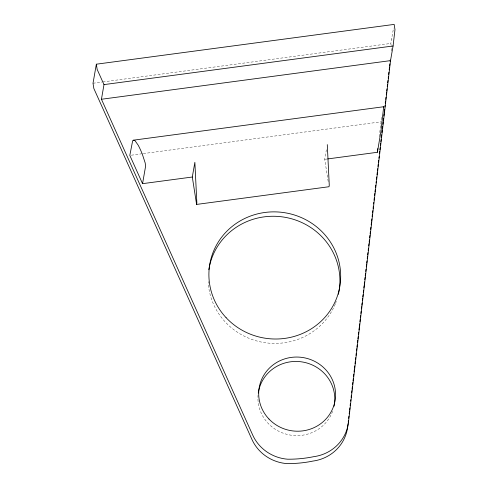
<?xml version="1.0" encoding="UTF-8"?>
<svg xmlns="http://www.w3.org/2000/svg" width="488" height="488" viewBox="0 0 488 488"><rect width="100%" height="100%" fill="white"/><g stroke="black" fill="none" stroke-linecap="round" stroke-linejoin="round"><path stroke-width="0.37" stroke-dasharray="2.44 1.83" d="M379.2 136.695L381.829 116.681M391.394 50.965L391.657 48.696L391.187 45.695M328.198 181.542L324.715 159.326L326.387 149.761M391.071 44.945L390.833 43.45L393.517 28.066M391.602 39.052L391.949 39.003M93.025 83.247L102.071 82.033M102.822 81.935L390.833 43.45M131.321 155.202L142.563 153.696M143.313 153.598L380.927 121.841M324.715 159.326L326.972 159.021M332.609 411.311A38.479 37.045 9.9 0 1 288.475 434.723A38.479 37.045 9.9 0 1 258.03 395.298M336.311 301.364A65.965 63.501 9.9 0 1 335.518 303.445M335.238 304.128A65.965 63.501 9.9 0 1 262.898 342.356A65.965 63.501 9.9 0 1 208.187 281.546"/><path stroke-width="0.73" d="M327.729 158.923L377.389 152.286L377.822 148.572M348.054 423.639L347.706 426.64A41.23 39.693 9.9 0 1 312.942 461.069A120.621 116.12 9.9 0 1 286.877 463.6A41.23 39.693 9.9 0 1 251.936 439.438L93.842 88.493L93.025 83.247L96.343 64.196L394.158 24.4L394.975 29.646L393.078 45.976L390.522 60.628L348.475 422.242A41.23 39.693 9.9 0 1 313.711 456.676A120.621 116.12 9.9 0 1 287.639 459.202A41.23 39.693 9.9 0 1 252.699 435.04L101.443 99.259L103.993 84.607L97.167 69.442L96.343 64.196M348.231 422.138L348.401 420.638M348.664 418.393L348.926 416.142M349.188 413.891L349.451 411.64M349.628 410.14L349.884 407.895M350.146 405.644L350.408 403.393M350.671 401.142L350.848 399.641M351.11 397.391L351.366 395.146M351.628 392.895L351.891 390.644M352.068 389.143L352.33 386.892M352.592 384.648L352.848 382.397M353.025 380.896L353.288 378.645M353.55 376.394L353.812 374.15M354.075 371.899L354.331 369.648M354.508 368.147L354.77 365.896M355.032 363.651L355.295 361.401M355.465 359.9L355.728 357.649M355.99 355.398L356.252 353.147M356.514 350.902L356.777 348.652M356.948 347.151L357.21 344.9M357.472 342.649L357.735 340.404M357.911 338.904L358.168 336.653M358.43 334.402L358.692 332.151M358.954 329.906L359.217 327.655M359.394 326.155L359.656 323.904M359.912 321.653L360.175 319.408M360.351 317.908L360.614 315.657M360.876 313.406L361.138 311.155M361.394 308.91L361.657 306.659M361.834 305.159L362.096 302.908M362.358 300.657L362.621 298.406M362.791 296.911L363.054 294.661M363.316 292.41L363.578 290.159M363.841 287.908L364.103 285.663M364.274 284.162L364.536 281.911M364.798 279.661L365.061 277.41M365.231 275.909L365.494 273.664M365.756 271.413L366.018 269.162M366.281 266.912L366.543 264.661M366.714 263.166L366.976 260.915M367.238 258.664L367.501 256.413M367.678 254.913L367.94 252.668M368.196 250.417L368.458 248.166M368.721 245.915L368.983 243.664M369.16 242.17L369.422 239.919M369.678 237.668L369.941 235.417M370.118 233.917L370.38 231.666M370.642 229.421L370.904 227.17M371.167 224.919L371.423 222.668M371.6 221.168L371.862 218.923M372.124 216.672L372.387 214.421M372.558 212.921L372.82 210.67M373.082 208.425L373.344 206.174M373.607 203.923L373.777 202.422M374.04 200.171L374.302 197.927M374.564 195.676L374.827 193.425M375.004 191.924L375.26 189.673M375.522 187.422L375.784 185.178M376.047 182.927L376.224 181.426M376.486 179.175L376.742 176.924M377.004 174.68L377.267 172.429M377.444 170.928L377.706 168.677M377.968 166.426L378.224 164.181M378.401 162.681L378.664 160.43M378.926 158.179L379.097 156.679M379.45 153.671L379.713 151.414M379.89 149.907L380.152 147.65M380.414 145.393L380.677 143.137M380.847 141.63L381.11 139.373M381.372 137.116L381.634 134.853M381.897 132.596L382.165 130.339M382.336 128.832L382.598 126.575M382.86 124.318L383.123 122.061M383.3 120.554L383.562 118.297M383.824 116.04L384.087 113.783M384.263 112.277L384.611 109.269M384.873 107.012L385.05 105.493M385.313 103.224L385.581 100.949M385.758 99.436L386.02 97.167M386.282 94.892L386.551 92.622M386.722 91.11L386.99 88.834M387.252 86.565L387.515 84.29M387.692 82.777L387.96 80.502M388.222 78.233L388.399 76.72M388.661 74.444L388.924 72.175M389.192 69.9L389.454 67.631M389.631 66.118L389.894 63.843M390.156 61.573L390.333 60.054M142.551 183.665L145.589 166.262L145.204 162.998L142.35 154.275A14.689 2.172 67.7 0 0 138.202 145.21L134.944 140.587L133.614 140.154L132.675 140.666L129.82 155.398L142.551 183.665L192.303 177.016L194.871 162.303L196.853 202.953L196.597 204.423L329.01 186.727L329.266 185.263L327.283 144.607M377.389 152.286L380.921 131.498L383.678 106.738L133.614 140.154M383.519 107.147L383.678 106.738M103.993 84.607L393.078 45.976M101.443 99.259L390.522 60.628M385.172 102.675L385.642 102.614M192.303 177.016L196.597 204.423M258.274 393.053A38.479 37.045 9.9 0 1 302.706 362.029A38.479 37.045 9.9 0 1 334.06 406.236M208.84 269.754A65.965 63.501 9.9 0 1 285.913 217.453A65.965 63.501 9.9 0 1 338.385 294.282M268.967 419.021A38.479 37.045 9.9 0 0 333.865 405.491A38.479 37.045 9.9 0 0 288.548 357.875A38.479 37.045 9.9 0 0 268.967 419.021M226.072 317.639A65.965 63.501 9.9 0 0 337.574 295.521A65.965 63.501 9.9 0 0 260.726 213.158A65.965 63.501 9.9 0 0 226.072 317.639"/></g></svg>
